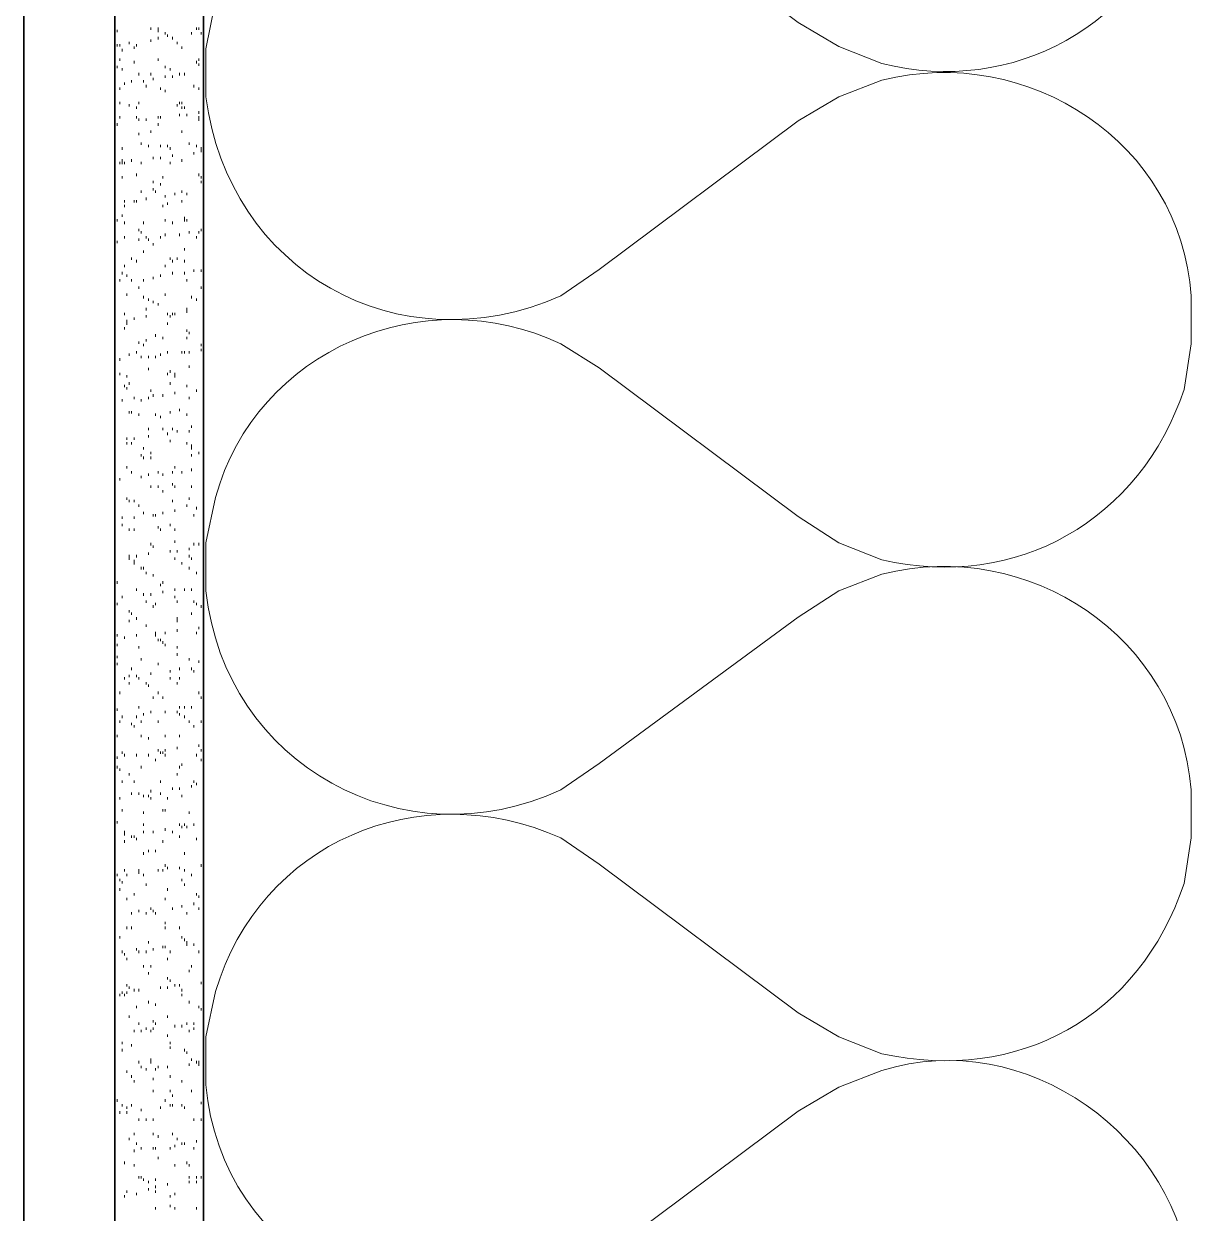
# Model space of a CAD drawing. Header units: inches. Extents: x 5 to 516, y -193 to 129.
# Drawn here: x 49.004 to 49.545, y -188.882 to -188.331 of the extents above; entities that cross this region are included whole.
import ezdxf

# ---------------------------------------------------------------- set-up
doc = ezdxf.new("R2010")
doc.units = ezdxf.units.IN
doc.header["$MEASUREMENT"] = 0
doc.layers.add('PDF7_Geometry', color=7, linetype='Continuous')

msp = doc.modelspace()

# ---------------------------------------------------------------- linework, layer by layer
at = {"layer": 'PDF7_Geometry', "lineweight": 35}
for points in [[(49.0035534, -182.0613395), (49.0035534, -190.3857844), (49.0457756, -190.3857844), (49.0457756, -182.0613395)], [(49.045775, -182.0613392), (49.045775, -190.8535621), (49.0868861, -190.8535621), (49.0868861, -182.0613392)]]:
    msp.add_lwpolyline(points, close=True, dxfattribs=at)
at = {"layer": 'PDF7_Geometry', "lineweight": 15}
for points in [[(49.2524424, -188.2502284), (49.2702201, -188.2613395), (49.3624424, -188.3302284), (49.3813313, -188.3413395), (49.4013313, -188.3491173)], [(49.0924423, -188.3202284), (49.0879979, -188.3424507), (49.0879979, -188.3646729)], [(49.0468861, -188.3346733), (49.0468861, -188.3335622)], [(49.0624417, -188.3335622), (49.0624417, -188.3324511)], [(49.065775, -188.3346733), (49.065775, -188.3335622), (49.065775, -188.3324511)], [(49.0691083, -188.3357843), (49.0691083, -188.3346733)], [(49.0702194, -188.3368954), (49.0702194, -188.3357843)], [(49.0813306, -188.3357843), (49.0813306, -188.3346733)], [(49.0835528, -188.3335622), (49.0835528, -188.3324511)], [(49.0846639, -188.3335622), (49.0846639, -188.3324511)], [(49.085775, -188.3357843), (49.085775, -188.3346733)], [(49.0468861, -188.3413402), (49.0468861, -188.3402292)], [(49.0479972, -188.3413402), (49.0479972, -188.3402292)], [(49.0524417, -188.3402292), (49.0524417, -188.3391181)], [(49.0546639, -188.3424513), (49.0546639, -188.3413402)], [(49.055775, -188.3413402), (49.055775, -188.3402292)], [(49.0624417, -188.3391181), (49.0624417, -188.338007)], [(49.065775, -188.338007), (49.065775, -188.3368954)], [(49.0724417, -188.338007), (49.0724417, -188.3368954)], [(49.0746639, -188.3402292), (49.0746639, -188.3391181)], [(49.0479972, -188.3480066), (49.0479972, -188.3468956)], [(49.0491083, -188.3435623), (49.0491083, -188.3424513)], [(49.065775, -188.3480066), (49.065775, -188.3468956)], [(49.0846639, -188.3480066), (49.0846639, -188.3468956)], [(49.0468861, -188.3513398), (49.0468861, -188.3502288)], [(49.0491083, -188.3524514), (49.0491083, -188.3513398)], [(49.0546639, -188.3491177), (49.0546639, -188.3480066)], [(49.0691083, -188.3513398), (49.0691083, -188.3502288)], [(49.0713306, -188.3524514), (49.0713306, -188.3513398)], [(49.0835528, -188.3491177), (49.0835528, -188.3480066)], [(49.0846639, -188.3502288), (49.0846639, -188.3491177)], [(49.0502194, -188.3591178), (49.0502194, -188.3580068)], [(49.0535528, -188.3580068), (49.0535528, -188.3568957)], [(49.0568861, -188.3546736), (49.0568861, -188.3535625)], [(49.0591083, -188.3580068), (49.0591083, -188.3568957)], [(49.0624417, -188.3546736), (49.0624417, -188.3535625)], [(49.0635528, -188.3568957), (49.0635528, -188.3557846)], [(49.0691083, -188.3557846), (49.0691083, -188.3546736)], [(49.0724417, -188.3557846), (49.0724417, -188.3546736)], [(49.075775, -188.3546736), (49.075775, -188.3535625)], [(49.0779972, -188.3546736), (49.0779972, -188.3535625)], [(49.4013313, -188.3568954), (49.3813313, -188.3646732), (49.3624424, -188.3757843)], [(49.0479972, -188.36134), (49.0479972, -188.3602289)], [(49.0602194, -188.3602289), (49.0602194, -188.3591178)], [(49.0668861, -188.36134), (49.0668861, -188.3602289)], [(49.0691083, -188.362451), (49.0691083, -188.36134)], [(49.0824417, -188.3602289), (49.0824417, -188.3591178)], [(49.0846639, -188.36134), (49.0846639, -188.3602289)], [(49.0479972, -188.3680069), (49.0479972, -188.3668959)], [(49.0524417, -188.369118), (49.0524417, -188.3680069)], [(49.055775, -188.3702291), (49.055775, -188.369118)], [(49.0568861, -188.3680069), (49.0568861, -188.3668959)], [(49.0746639, -188.369118), (49.0746639, -188.3680069)], [(49.075775, -188.3680069), (49.075775, -188.3668959)], [(49.0768861, -188.3680069), (49.0768861, -188.3668959)], [(49.0768861, -188.3702291), (49.0768861, -188.369118)], [(49.0779972, -188.3702291), (49.0779972, -188.369118)], [(49.0479972, -188.3746733), (49.0479972, -188.3735623)], [(49.055775, -188.3746733), (49.055775, -188.3735623)], [(49.0602194, -188.3757844), (49.0602194, -188.3746733)], [(49.065775, -188.3746733), (49.065775, -188.3735623)], [(49.0668861, -188.3746733), (49.0668861, -188.3735623)], [(49.075775, -188.3735623), (49.075775, -188.3724512)], [(49.0791083, -188.3735623), (49.0791083, -188.3724512)], [(49.0846639, -188.3724512), (49.0846639, -188.3713401)], [(49.0846639, -188.3757844), (49.0846639, -188.3746733), (49.0846639, -188.3735623)], [(49.0468861, -188.3780065), (49.0468861, -188.3768955)], [(49.0624417, -188.3813403), (49.0624417, -188.3802292)], [(49.065775, -188.3780065), (49.065775, -188.3768955)], [(49.0768861, -188.3813403), (49.0768861, -188.3802292)], [(49.2524424, -188.4568951), (49.2702201, -188.4446729), (49.3624424, -188.375784)], [(49.0568861, -188.3824514), (49.0568861, -188.3813403)], [(49.0579972, -188.3868956), (49.0579972, -188.3857846)], [(49.0802194, -188.3868956), (49.0802194, -188.3857846)], [(49.0491083, -188.3891178), (49.0491083, -188.3880067)], [(49.0613306, -188.3880067), (49.0613306, -188.3868956)], [(49.0668861, -188.3880067), (49.0668861, -188.3868956)], [(49.0702194, -188.3880067), (49.0702194, -188.3868956)], [(49.0713306, -188.3891178), (49.0713306, -188.3880067)], [(49.0724417, -188.392451), (49.0724417, -188.3913399)], [(49.0824417, -188.3913399), (49.0824417, -188.3902288)], [(49.0835528, -188.3880067), (49.0835528, -188.3868956)], [(49.085775, -188.3902288), (49.085775, -188.3891178), (49.085775, -188.3880067)], [(49.0479972, -188.3957847), (49.0479972, -188.3946736)], [(49.0491083, -188.3957847), (49.0491083, -188.3946736), (49.0491083, -188.3935626)], [(49.0502194, -188.3957847), (49.0502194, -188.3946736)], [(49.0535528, -188.3946736), (49.0535528, -188.3935626)], [(49.0579972, -188.3957847), (49.0579972, -188.3946736)], [(49.0635528, -188.3935626), (49.0635528, -188.392451)], [(49.0668861, -188.3935626), (49.0668861, -188.392451)], [(49.0713306, -188.3957847), (49.0713306, -188.3946736)], [(49.0491083, -188.4024511), (49.0491083, -188.4013401)], [(49.055775, -188.4013401), (49.055775, -188.400229)], [(49.0679972, -188.4024511), (49.0679972, -188.4013401)], [(49.0846639, -188.4013401), (49.0846639, -188.400229)], [(49.0579972, -188.4091181), (49.0579972, -188.408007)], [(49.0635528, -188.4046732), (49.0635528, -188.4035622)], [(49.0635528, -188.408007), (49.0635528, -188.4068954)], [(49.0646639, -188.4091181), (49.0646639, -188.408007)], [(49.0668861, -188.4057843), (49.0668861, -188.4046732)], [(49.0768861, -188.4091181), (49.0768861, -188.408007)], [(49.085775, -188.4046732), (49.085775, -188.4035622)], [(49.0502194, -188.4135623), (49.0502194, -188.4124513)], [(49.0546639, -188.4135623), (49.0546639, -188.4124513)], [(49.055775, -188.4135623), (49.055775, -188.4124513)], [(49.0602194, -188.4124513), (49.0602194, -188.4113402)], [(49.0691083, -188.4113402), (49.0691083, -188.4102291)], [(49.0702194, -188.4146734), (49.0702194, -188.4135623)], [(49.0735528, -188.4102291), (49.0735528, -188.4091181)], [(49.0768861, -188.4135623), (49.0768861, -188.4124513)], [(49.0791083, -188.4102291), (49.0791083, -188.4091181)], [(49.0491083, -188.4202287), (49.0491083, -188.4191177)], [(49.0502194, -188.4157845), (49.0502194, -188.4146734)], [(49.0679972, -188.4157845), (49.0679972, -188.4146734)], [(49.0868861, -188.4157845), (49.0868861, -188.4146734)], [(49.0468861, -188.4224514), (49.0468861, -188.4213404)], [(49.0502194, -188.4235625), (49.0502194, -188.4224514)], [(49.0591083, -188.4235625), (49.0591083, -188.4224514)], [(49.0691083, -188.4224514), (49.0691083, -188.4213404)], [(49.0724417, -188.4235625), (49.0724417, -188.4224514)], [(49.0779972, -188.4224514), (49.0779972, -188.4213404), (49.0779972, -188.4202287)], [(49.0791083, -188.4224514), (49.0791083, -188.4213404)], [(49.0502194, -188.4302289), (49.0502194, -188.4291178)], [(49.0568861, -188.4268957), (49.0568861, -188.4257846)], [(49.0568861, -188.43134), (49.0568861, -188.4302289)], [(49.0579972, -188.4280068), (49.0579972, -188.4268957)], [(49.0602194, -188.4302289), (49.0602194, -188.4291178)], [(49.0613306, -188.43134), (49.0613306, -188.4302289)], [(49.0668861, -188.4302289), (49.0668861, -188.4291178)], [(49.0691083, -188.4291178), (49.0691083, -188.4280068)], [(49.075775, -188.4291178), (49.075775, -188.4280068)], [(49.0802194, -188.4280068), (49.0802194, -188.4268957)], [(49.0835528, -188.4302289), (49.0835528, -188.4291178)], [(49.0846639, -188.4280068), (49.0846639, -188.4268957)], [(49.085775, -188.4268957), (49.085775, -188.4257846)], [(49.0868861, -188.4291178), (49.0868861, -188.4280068)], [(49.0468861, -188.432451), (49.0468861, -188.43134)], [(49.0591083, -188.4368959), (49.0591083, -188.4357848)], [(49.0635528, -188.4335621), (49.0635528, -188.432451)], [(49.0779972, -188.4357848), (49.0779972, -188.4346732)], [(49.0535528, -188.4402291), (49.0535528, -188.439118)], [(49.055775, -188.4413401), (49.055775, -188.4402291)], [(49.0713306, -188.4402291), (49.0713306, -188.439118)], [(49.0724417, -188.4413401), (49.0724417, -188.4402291)], [(49.0746639, -188.4402291), (49.0746639, -188.439118)], [(49.0779972, -188.4413401), (49.0779972, -188.4402291)], [(49.0491083, -188.4468954), (49.0491083, -188.4457844)], [(49.0502194, -188.4435622), (49.0502194, -188.4424512)], [(49.0513306, -188.4480065), (49.0513306, -188.4468954)], [(49.0691083, -188.4435622), (49.0691083, -188.4424512)], [(49.0724417, -188.4468954), (49.0724417, -188.4457844)], [(49.0779972, -188.4468954), (49.0779972, -188.4457844)], [(49.0824417, -188.4457844), (49.0824417, -188.4446733)], [(49.085775, -188.4457844), (49.085775, -188.4446733)], [(49.0868861, -188.4435622), (49.0868861, -188.4424512)], [(49.0479972, -188.4502292), (49.0479972, -188.4491182)], [(49.0535528, -188.4502292), (49.0535528, -188.4491182)], [(49.0568861, -188.4535624), (49.0568861, -188.4524513)], [(49.0591083, -188.4502292), (49.0591083, -188.4491182)], [(49.0635528, -188.4491182), (49.0635528, -188.4480065)], [(49.0791083, -188.4502292), (49.0791083, -188.4491182)], [(49.085775, -188.4535624), (49.085775, -188.4524513)], [(49.0513306, -188.4568956), (49.0513306, -188.4557845)], [(49.0591083, -188.4580067), (49.0591083, -188.4568956)], [(49.0613306, -188.4591177), (49.0613306, -188.4580067)], [(49.0691083, -188.4568956), (49.0691083, -188.4557845)], [(49.0813306, -188.4580067), (49.0813306, -188.4568956)], [(49.0835528, -188.4591177), (49.0835528, -188.4580067)], [(49.0868861, -188.4546735), (49.0868861, -188.4535624)], [(49.5413313, -188.5002287), (49.5446646, -188.4791176), (49.5446646, -188.4568954)], [(49.0602194, -188.4635626), (49.0602194, -188.4624509)], [(49.0635528, -188.4602288), (49.0635528, -188.4591177)], [(49.065775, -188.4613399), (49.065775, -188.4602288)], [(49.0791083, -188.4646736), (49.0791083, -188.4635626), (49.0791083, -188.4624509)], [(49.0502194, -188.4657847), (49.0502194, -188.4646736)], [(49.0513306, -188.470229), (49.0513306, -188.4691179), (49.0513306, -188.4680068)], [(49.0546639, -188.4680068), (49.0546639, -188.4668958)], [(49.0602194, -188.4668958), (49.0602194, -188.4657847)], [(49.0702194, -188.4657847), (49.0702194, -188.4646736)], [(49.0713306, -188.4668958), (49.0713306, -188.4657847)], [(49.0724417, -188.4657847), (49.0724417, -188.4646736)], [(49.0735528, -188.4657847), (49.0735528, -188.4646736)], [(49.0502194, -188.4724511), (49.0502194, -188.47134)], [(49.0702194, -188.470229), (49.0702194, -188.4691179)], [(49.0791083, -188.4735622), (49.0791083, -188.4724511)], [(49.0802194, -188.4746732), (49.0802194, -188.4735622)], [(49.0568861, -188.4791181), (49.0568861, -188.478007)], [(49.0591083, -188.4802291), (49.0591083, -188.4791181)], [(49.0602194, -188.478007), (49.0602194, -188.4768959)], [(49.0646639, -188.4757843), (49.0646639, -188.4746732)], [(49.0679972, -188.4768959), (49.0679972, -188.4757843)], [(49.0791083, -188.4768959), (49.0791083, -188.4757843)], [(49.085775, -188.4802291), (49.085775, -188.4791181)], [(49.0868861, -188.4757843), (49.0868861, -188.4746732)], [(49.2524424, -188.4791176), (49.2702201, -188.4902287), (49.3624424, -188.5591176), (49.3813313, -188.5713399), (49.4013313, -188.5791176)], [(49.0524417, -188.4846734), (49.0524417, -188.4835623)], [(49.055775, -188.4835623), (49.055775, -188.4824512)], [(49.0579972, -188.4857845), (49.0579972, -188.4846734)], [(49.0613306, -188.4857845), (49.0613306, -188.4846734)], [(49.0646639, -188.4857845), (49.0646639, -188.4846734)], [(49.0668861, -188.4846734), (49.0668861, -188.4835623)], [(49.0702194, -188.4835623), (49.0702194, -188.4824512)], [(49.0768861, -188.4835623), (49.0768861, -188.4824512)], [(49.0779972, -188.4835623), (49.0779972, -188.4824512)], [(49.0802194, -188.4835623), (49.0802194, -188.4824512)], [(49.085775, -188.4824512), (49.085775, -188.4813402)], [(49.0479972, -188.4868955), (49.0479972, -188.4857845)], [(49.0613306, -188.4913403), (49.0613306, -188.4902287)], [(49.0802194, -188.4902287), (49.0802194, -188.4891177)], [(49.0479972, -188.4935625), (49.0479972, -188.4924514)], [(49.0513306, -188.4946735), (49.0513306, -188.4935625)], [(49.0702194, -188.4935625), (49.0702194, -188.4924514)], [(49.0713306, -188.4924514), (49.0713306, -188.4913403)], [(49.0735528, -188.4946735), (49.0735528, -188.4935625), (49.0735528, -188.4924514)], [(49.0502194, -188.4991178), (49.0502194, -188.4980067)], [(49.0513306, -188.5002289), (49.0513306, -188.4991178)], [(49.0524417, -188.4980067), (49.0524417, -188.4968957)], [(49.0624417, -188.5013399), (49.0624417, -188.5002289)], [(49.0713306, -188.4980067), (49.0713306, -188.4968957)], [(49.0735528, -188.502451), (49.0735528, -188.5013399)], [(49.0791083, -188.4991178), (49.0791083, -188.4980067)], [(49.0868861, -188.5002289), (49.0868861, -188.4991178)], [(49.0491083, -188.5057848), (49.0491083, -188.5046737)], [(49.0546639, -188.5046737), (49.0546639, -188.5035621)], [(49.0579972, -188.5057848), (49.0579972, -188.5046737)], [(49.0613306, -188.5046737), (49.0613306, -188.5035621)], [(49.0635528, -188.5035621), (49.0635528, -188.502451)], [(49.0679972, -188.5035621), (49.0679972, -188.502451)], [(49.0802194, -188.5046737), (49.0802194, -188.5035621)], [(49.0868861, -188.5057848), (49.0868861, -188.5046737)], [(49.0524417, -188.5113401), (49.0524417, -188.510229)], [(49.0535528, -188.5113401), (49.0535528, -188.510229)], [(49.0568861, -188.5124512), (49.0568861, -188.5113401)], [(49.0646639, -188.5124512), (49.0646639, -188.5113401)], [(49.0668861, -188.5135622), (49.0668861, -188.5124512)], [(49.0713306, -188.5113401), (49.0713306, -188.510229)], [(49.075775, -188.510229), (49.075775, -188.509118)], [(49.0791083, -188.5124512), (49.0791083, -188.5113401)], [(49.0613306, -188.5191181), (49.0613306, -188.5180065)], [(49.0679972, -188.5191181), (49.0679972, -188.5180065)], [(49.0724417, -188.5191181), (49.0724417, -188.5180065)], [(49.0813306, -188.5180065), (49.0813306, -188.5168954)], [(49.0513306, -188.5235624), (49.0513306, -188.5224513)], [(49.0546639, -188.5235624), (49.0546639, -188.5224513)], [(49.0613306, -188.5224513), (49.0613306, -188.5213403)], [(49.0702194, -188.5213403), (49.0702194, -188.5202292)], [(49.0713306, -188.5246735), (49.0713306, -188.5235624)], [(49.0746639, -188.5202292), (49.0746639, -188.5191181)], [(49.0802194, -188.5202292), (49.0802194, -188.5191181)], [(49.0513306, -188.5257845), (49.0513306, -188.5246735)], [(49.0535528, -188.5257845), (49.0535528, -188.5246735)], [(49.0591083, -188.5280067), (49.0591083, -188.5268956)], [(49.0624417, -188.5302288), (49.0624417, -188.5291177)], [(49.0791083, -188.5257845), (49.0791083, -188.5246735)], [(49.0813306, -188.5280067), (49.0813306, -188.5268956), (49.0813306, -188.5257845)], [(49.0846639, -188.5302288), (49.0846639, -188.5291177)], [(49.0579972, -188.5313399), (49.0579972, -188.5302288)], [(49.0591083, -188.5324515), (49.0591083, -188.5313399)], [(49.0624417, -188.5324515), (49.0624417, -188.5313399)], [(49.0813306, -188.5313399), (49.0813306, -188.5302288)], [(49.0868861, -188.5324515), (49.0868861, -188.5313399)], [(49.0513306, -188.5368958), (49.0513306, -188.5357847)], [(49.0535528, -188.5391179), (49.0535528, -188.5380068)], [(49.0579972, -188.54134), (49.0579972, -188.540229)], [(49.0613306, -188.540229), (49.0613306, -188.5391179)], [(49.065775, -188.5391179), (49.065775, -188.5380068)], [(49.0679972, -188.540229), (49.0679972, -188.5391179)], [(49.0724417, -188.5391179), (49.0724417, -188.5380068)], [(49.0735528, -188.5368958), (49.0735528, -188.5357847)], [(49.0768861, -188.5391179), (49.0768861, -188.5380068)], [(49.0813306, -188.5380068), (49.0813306, -188.5368958)], [(49.0868861, -188.5368958), (49.0868861, -188.5357847)], [(49.0479972, -188.5424511), (49.0479972, -188.54134)], [(49.0624417, -188.5457843), (49.0624417, -188.5446732)], [(49.065775, -188.5457843), (49.065775, -188.5446732)], [(49.0724417, -188.5446732), (49.0724417, -188.5435621)], [(49.0735528, -188.5457843), (49.0735528, -188.5446732)], [(49.0813306, -188.5457843), (49.0813306, -188.5446732)], [(49.045775, -188.548007), (49.045775, -188.5468959)], [(49.0513306, -188.5513402), (49.0513306, -188.5502291)], [(49.0524417, -188.5524512), (49.0524417, -188.5513402)], [(49.0546639, -188.5524512), (49.0546639, -188.5513402)], [(49.0679972, -188.548007), (49.0679972, -188.5468959)], [(49.0724417, -188.5524512), (49.0724417, -188.5513402)], [(49.0802194, -188.5513402), (49.0802194, -188.5502291)], [(49.0924423, -188.5502287), (49.0879979, -188.5713399), (49.0879979, -188.5935621)], [(49.0568861, -188.5546734), (49.0568861, -188.5535623)], [(49.0591083, -188.5580066), (49.0591083, -188.5568955)], [(49.0679972, -188.5580066), (49.0679972, -188.5568955)], [(49.0735528, -188.5568955), (49.0735528, -188.5557844)], [(49.0791083, -188.5546734), (49.0791083, -188.5535623)], [(49.0835528, -188.5557844), (49.0835528, -188.5546734)], [(49.0868861, -188.5557844), (49.0868861, -188.5546734)], [(49.0868861, -188.5580066), (49.0868861, -188.5568955)], [(49.0491083, -188.5602293), (49.0491083, -188.5591176)], [(49.0491083, -188.5635625), (49.0491083, -188.5624514)], [(49.0546639, -188.5602293), (49.0546639, -188.5591176)], [(49.0635528, -188.5591176), (49.0635528, -188.5580066)], [(49.0646639, -188.5591176), (49.0646639, -188.5580066)], [(49.0713306, -188.5635625), (49.0713306, -188.5624514)], [(49.0824417, -188.5591176), (49.0824417, -188.5580066)], [(49.0524417, -188.5657846), (49.0524417, -188.5646735)], [(49.0546639, -188.5657846), (49.0546639, -188.5646735)], [(49.065775, -188.5646735), (49.065775, -188.5635625)], [(49.0668861, -188.5657846), (49.0668861, -188.5646735)], [(49.045775, -188.572451), (49.045775, -188.5713399)], [(49.0624417, -188.572451), (49.0624417, -188.5713399)], [(49.0635528, -188.5735621), (49.0635528, -188.572451)], [(49.0735528, -188.5713399), (49.0735528, -188.5702289)], [(49.0802194, -188.5746737), (49.0802194, -188.5735621)], [(49.0824417, -188.572451), (49.0824417, -188.5713399)], [(49.0846639, -188.572451), (49.0846639, -188.5713399)], [(49.0524417, -188.579118), (49.0524417, -188.5780069), (49.0524417, -188.5768958)], [(49.0546639, -188.5813401), (49.0546639, -188.580229), (49.0546639, -188.579118)], [(49.055775, -188.5780069), (49.055775, -188.5768958)], [(49.0613306, -188.5768958), (49.0613306, -188.5757848)], [(49.0713306, -188.5757848), (49.0713306, -188.5746737)], [(49.0735528, -188.579118), (49.0735528, -188.5780069)], [(49.0746639, -188.5757848), (49.0746639, -188.5746737)], [(49.0802194, -188.5780069), (49.0802194, -188.5768958)], [(49.0813306, -188.579118), (49.0813306, -188.5780069)], [(49.0579972, -188.5835622), (49.0579972, -188.5824511)], [(49.0591083, -188.5835622), (49.0591083, -188.5824511)], [(49.0602194, -188.5857843), (49.0602194, -188.5846733)], [(49.0768861, -188.5813401), (49.0768861, -188.580229)], [(49.0802194, -188.5835622), (49.0802194, -188.5824511)], [(49.0835528, -188.5857843), (49.0835528, -188.5846733)], [(49.045775, -188.5868954), (49.045775, -188.5857843)], [(49.0468861, -188.5902292), (49.0468861, -188.5891181)], [(49.0635528, -188.5868954), (49.0635528, -188.5857843)], [(49.0668861, -188.5913402), (49.0668861, -188.5902292)], [(49.0679972, -188.5902292), (49.0679972, -188.5891181)], [(49.4013313, -188.5857846), (49.3813313, -188.5935623), (49.3624424, -188.6057846)], [(49.0491083, -188.5968956), (49.0491083, -188.5957845)], [(49.055775, -188.5935624), (49.055775, -188.5924513)], [(49.0591083, -188.5957845), (49.0591083, -188.5946734)], [(49.0624417, -188.5957845), (49.0624417, -188.5946734)], [(49.0679972, -188.5946734), (49.0679972, -188.5935624)], [(49.0735528, -188.5935624), (49.0735528, -188.5924513)], [(49.0735528, -188.5968956), (49.0735528, -188.5957845)], [(49.0779972, -188.5935624), (49.0779972, -188.5924513)], [(49.0813306, -188.5935624), (49.0813306, -188.5924513)], [(49.0868861, -188.5924513), (49.0868861, -188.5913402)], [(49.0468861, -188.6002288), (49.0468861, -188.5991177)], [(49.0602194, -188.5991177), (49.0602194, -188.5980066)], [(49.0635528, -188.6013398), (49.0635528, -188.6002288)], [(49.0646639, -188.6002288), (49.0646639, -188.5991177)], [(49.0746639, -188.5991177), (49.0746639, -188.5980066)], [(49.0824417, -188.5991177), (49.0824417, -188.5980066)], [(49.0835528, -188.6002288), (49.0835528, -188.5991177)], [(49.085775, -188.6013398), (49.085775, -188.6002288)], [(49.0524417, -188.6035625), (49.0524417, -188.6024515)], [(49.0535528, -188.6046736), (49.0535528, -188.6035625)], [(49.055775, -188.6068957), (49.055775, -188.6057847)], [(49.0746639, -188.6080068), (49.0746639, -188.6068957), (49.0746639, -188.6057847)], [(49.0813306, -188.6046736), (49.0813306, -188.6035625)], [(49.2524424, -188.6857843), (49.2702201, -188.6735621), (49.3624424, -188.6057843)], [(49.0524417, -188.6080068), (49.0524417, -188.6068957)], [(49.0602194, -188.6102289), (49.0602194, -188.6091179)], [(49.0746639, -188.6124511), (49.0746639, -188.61134)], [(49.0846639, -188.61134), (49.0846639, -188.6102289)], [(49.045775, -188.6157848), (49.045775, -188.6146732)], [(49.0468861, -188.6146732), (49.0468861, -188.6135621)], [(49.0502194, -188.6157848), (49.0502194, -188.6146732)], [(49.055775, -188.6146732), (49.055775, -188.6135621)], [(49.0646639, -188.6146732), (49.0646639, -188.6135621), (49.0646639, -188.6124511)], [(49.065775, -188.6168959), (49.065775, -188.6157848)], [(49.0668861, -188.6168959), (49.0668861, -188.6157848)], [(49.0679972, -188.618007), (49.0679972, -188.6168959)], [(49.0691083, -188.6135621), (49.0691083, -188.6124511)], [(49.0835528, -188.6135621), (49.0835528, -188.6124511)], [(49.0468861, -188.619118), (49.0468861, -188.618007)], [(49.0568861, -188.6202291), (49.0568861, -188.619118)], [(49.0691083, -188.619118), (49.0691083, -188.618007)], [(49.0746639, -188.6202291), (49.0746639, -188.619118)], [(49.0746639, -188.6235623), (49.0746639, -188.6224512)], [(49.0468861, -188.6246734), (49.0468861, -188.6235623)], [(49.0468861, -188.6280066), (49.0468861, -188.6268955)], [(49.0579972, -188.6257844), (49.0579972, -188.6246734)], [(49.065775, -188.6280066), (49.065775, -188.6268955)], [(49.0802194, -188.6257844), (49.0802194, -188.6246734)], [(49.0846639, -188.6268955), (49.0846639, -188.6257844)], [(49.0502194, -188.6346735), (49.0502194, -188.6335624)], [(49.0524417, -188.6335624), (49.0524417, -188.6324514)], [(49.0535528, -188.6302292), (49.0535528, -188.6291176)], [(49.055775, -188.6335624), (49.055775, -188.6324514)], [(49.0568861, -188.6346735), (49.0568861, -188.6335624)], [(49.0624417, -188.6324514), (49.0624417, -188.6313403)], [(49.0713306, -188.6313403), (49.0713306, -188.6302292)], [(49.0713306, -188.6346735), (49.0713306, -188.6335624)], [(49.075775, -188.6302292), (49.075775, -188.6291176)], [(49.075775, -188.6346735), (49.075775, -188.6335624)], [(49.0824417, -188.6313403), (49.0824417, -188.6302292)], [(49.0524417, -188.6368956), (49.0524417, -188.6357846)], [(49.0602194, -188.6368956), (49.0602194, -188.6357846)], [(49.0613306, -188.6380067), (49.0613306, -188.6368956)], [(49.0746639, -188.6368956), (49.0746639, -188.6357846)], [(49.0479972, -188.6413399), (49.0479972, -188.6402288)], [(49.0635528, -188.6435626), (49.0635528, -188.642451)], [(49.065775, -188.6413399), (49.065775, -188.6402288)], [(49.0679972, -188.6435626), (49.0679972, -188.642451)], [(49.0846639, -188.6413399), (49.0846639, -188.6402288)], [(49.085775, -188.6435626), (49.085775, -188.642451)], [(49.0468861, -188.6491179), (49.0468861, -188.6480069)], [(49.0568861, -188.6480069), (49.0568861, -188.6468958)], [(49.0591083, -188.6513401), (49.0591083, -188.650229)], [(49.0624417, -188.650229), (49.0624417, -188.6491179)], [(49.0691083, -188.650229), (49.0691083, -188.6491179)], [(49.0746639, -188.650229), (49.0746639, -188.6491179)], [(49.075775, -188.6480069), (49.075775, -188.6468958)], [(49.075775, -188.6513401), (49.075775, -188.650229)], [(49.0779972, -188.6480069), (49.0779972, -188.6468958)], [(49.0813306, -188.6480069), (49.0813306, -188.6468958)], [(49.0479972, -188.6546733), (49.0479972, -188.6535622)], [(49.0491083, -188.6524511), (49.0491083, -188.6513401)], [(49.0535528, -188.6557843), (49.0535528, -188.6546733)], [(49.0546639, -188.6568954), (49.0546639, -188.6557843)], [(49.055775, -188.6524511), (49.055775, -188.6513401)], [(49.0579972, -188.6546733), (49.0579972, -188.6535622)], [(49.065775, -188.6546733), (49.065775, -188.6535622)], [(49.0779972, -188.6524511), (49.0779972, -188.6513401)], [(49.0802194, -188.6546733), (49.0802194, -188.6535622)], [(49.0824417, -188.6568954), (49.0824417, -188.6557843)], [(49.085775, -188.6546733), (49.085775, -188.6535622)], [(49.0468861, -188.6613402), (49.0468861, -188.6602292)], [(49.0579972, -188.6613402), (49.0579972, -188.6602292)], [(49.0613306, -188.6624513), (49.0613306, -188.6613402)], [(49.0691083, -188.6613402), (49.0691083, -188.6602292)], [(49.075775, -188.6613402), (49.075775, -188.6602292)], [(49.065775, -188.6680066), (49.065775, -188.6668956)], [(49.0691083, -188.6680066), (49.0691083, -188.6668956)], [(49.0746639, -188.6668956), (49.0746639, -188.6657845)], [(49.0846639, -188.6657845), (49.0846639, -188.6646734)], [(49.085775, -188.6680066), (49.085775, -188.6668956)], [(49.0468861, -188.6713404), (49.0468861, -188.6702288)], [(49.0491083, -188.6691177), (49.0491083, -188.6680066)], [(49.0502194, -188.6702288), (49.0502194, -188.6691177)], [(49.055775, -188.6702288), (49.055775, -188.6691177)], [(49.0613306, -188.6702288), (49.0613306, -188.6691177)], [(49.0646639, -188.6724514), (49.0646639, -188.6713404)], [(49.0668861, -188.6691177), (49.0668861, -188.6680066)], [(49.0679972, -188.6691177), (49.0679972, -188.6680066)], [(49.0691083, -188.6702288), (49.0691083, -188.6691177)], [(49.0835528, -188.6702288), (49.0835528, -188.6691177)], [(49.085775, -188.6724514), (49.085775, -188.6713404)], [(49.0468861, -188.6757847), (49.0468861, -188.6746736)], [(49.0479972, -188.6768957), (49.0479972, -188.6757847)], [(49.0524417, -188.6791179), (49.0524417, -188.6780068)], [(49.0579972, -188.6757847), (49.0579972, -188.6746736)], [(49.0746639, -188.6791179), (49.0746639, -188.6780068)], [(49.075775, -188.6757847), (49.075775, -188.6746736)], [(49.0768861, -188.6746736), (49.0768861, -188.6735625)], [(49.0491083, -188.682451), (49.0491083, -188.68134)], [(49.0546639, -188.682451), (49.0546639, -188.68134)], [(49.0668861, -188.682451), (49.0668861, -188.68134)], [(49.0813306, -188.6846732), (49.0813306, -188.6835621)], [(49.0824417, -188.682451), (49.0824417, -188.68134)], [(49.0835528, -188.6835621), (49.0835528, -188.682451)], [(49.0868861, -188.68134), (49.0868861, -188.6802289)], [(49.0479972, -188.6902291), (49.0479972, -188.689118)], [(49.0535528, -188.6880069), (49.0535528, -188.6868959)], [(49.0568861, -188.6880069), (49.0568861, -188.6868959)], [(49.0591083, -188.689118), (49.0591083, -188.6880069)], [(49.0613306, -188.689118), (49.0613306, -188.6880069)], [(49.0624417, -188.6868959), (49.0624417, -188.6857848)], [(49.0624417, -188.6902291), (49.0624417, -188.689118)], [(49.0668861, -188.6880069), (49.0668861, -188.6868959)], [(49.0702194, -188.6902291), (49.0702194, -188.689118)], [(49.0724417, -188.6857848), (49.0724417, -188.6846732)], [(49.075775, -188.6857848), (49.075775, -188.6846732)], [(49.0768861, -188.689118), (49.0768861, -188.6880069)], [(49.5413313, -188.7291179), (49.5446646, -188.7080068), (49.5446646, -188.6857846)], [(49.0491083, -188.6957844), (49.0491083, -188.6946733)], [(49.0679972, -188.6957844), (49.0679972, -188.6946733)], [(49.0691083, -188.6957844), (49.0691083, -188.6946733)], [(49.0868861, -188.6957844), (49.0868861, -188.6946733)], [(49.0468861, -188.7013403), (49.0468861, -188.7002292)], [(49.0591083, -188.6968955), (49.0591083, -188.6957844)], [(49.0802194, -188.6968955), (49.0802194, -188.6957844)], [(49.0502194, -188.7068956), (49.0502194, -188.7057846), (49.0502194, -188.7046735)], [(49.0591083, -188.7024514), (49.0591083, -188.7013403)], [(49.0591083, -188.7057846), (49.0591083, -188.7046735)], [(49.0635528, -188.7057846), (49.0635528, -188.7046735)], [(49.0691083, -188.7046735), (49.0691083, -188.7035624)], [(49.0724417, -188.7057846), (49.0724417, -188.7046735)], [(49.075775, -188.7024514), (49.075775, -188.7013403)], [(49.0768861, -188.7035624), (49.0768861, -188.7024514)], [(49.0779972, -188.7024514), (49.0779972, -188.7013403)], [(49.0791083, -188.7035624), (49.0791083, -188.7024514)], [(49.0824417, -188.7024514), (49.0824417, -188.7013403)], [(49.0502194, -188.7102288), (49.0502194, -188.7091178)], [(49.0535528, -188.7080067), (49.0535528, -188.7068956)], [(49.0546639, -188.7080067), (49.0546639, -188.7068956)], [(49.055775, -188.7091178), (49.055775, -188.7080067)], [(49.0679972, -188.7102288), (49.0679972, -188.7091178)], [(49.075775, -188.7080067), (49.075775, -188.7068956)], [(49.0835528, -188.7091178), (49.0835528, -188.7080067)], [(49.0868861, -188.7091178), (49.0868861, -188.7080067)], [(49.2524424, -188.7080068), (49.2702201, -188.720229), (49.3624424, -188.7891179), (49.3813313, -188.800229), (49.4013313, -188.8080068)], [(49.0591083, -188.7157847), (49.0591083, -188.7146737)], [(49.0613306, -188.7146737), (49.0613306, -188.7135626)], [(49.0646639, -188.7146737), (49.0646639, -188.7135626)], [(49.0779972, -188.7157847), (49.0779972, -188.7146737)], [(49.0868861, -188.7146737), (49.0868861, -188.7135626)], [(49.0502194, -188.7235622), (49.0502194, -188.7224511)], [(49.0568861, -188.7246732), (49.0568861, -188.7235622), (49.0568861, -188.7224511)], [(49.065775, -188.7235622), (49.065775, -188.7224511)], [(49.0679972, -188.7235622), (49.0679972, -188.7224511)], [(49.0691083, -188.72134), (49.0691083, -188.720229)], [(49.075775, -188.7224511), (49.075775, -188.72134)], [(49.0779972, -188.7235622), (49.0779972, -188.7224511)], [(49.085775, -188.72134), (49.085775, -188.720229)], [(49.0468861, -188.7257843), (49.0468861, -188.7246732)], [(49.0479972, -188.728007), (49.0479972, -188.726896)], [(49.0491083, -188.7291181), (49.0491083, -188.728007)], [(49.0513306, -188.7257843), (49.0513306, -188.7246732)], [(49.0591083, -188.7257843), (49.0591083, -188.7246732)], [(49.0768861, -188.728007), (49.0768861, -188.726896)], [(49.0813306, -188.7257843), (49.0813306, -188.7246732)], [(49.0479972, -188.7324513), (49.0479972, -188.7313402)], [(49.0546639, -188.7346734), (49.0546639, -188.7335623)], [(49.0602194, -188.7302291), (49.0602194, -188.7291181)], [(49.0702194, -188.7324513), (49.0702194, -188.7313402)], [(49.0779972, -188.7302291), (49.0779972, -188.7291181)], [(49.0835528, -188.7346734), (49.0835528, -188.7335623)], [(49.0513306, -188.7368955), (49.0513306, -188.7357845)], [(49.0691083, -188.7368955), (49.0691083, -188.7357845)], [(49.0824417, -188.7391177), (49.0824417, -188.7380066)], [(49.0846639, -188.7357845), (49.0846639, -188.7346734)], [(49.0535528, -188.7435625), (49.0535528, -188.7424514)], [(49.0568861, -188.7424514), (49.0568861, -188.7413404)], [(49.0602194, -188.7435625), (49.0602194, -188.7424514)], [(49.0646639, -188.7435625), (49.0646639, -188.7424514)], [(49.0724417, -188.7413404), (49.0724417, -188.7402287)], [(49.0768861, -188.7402287), (49.0768861, -188.7391177)], [(49.0791083, -188.7435625), (49.0791083, -188.7424514)], [(49.0846639, -188.7413404), (49.0846639, -188.7402287)], [(49.0868861, -188.7435625), (49.0868861, -188.7424514)], [(49.0513306, -188.7502289), (49.0513306, -188.7491178)], [(49.0535528, -188.7502289), (49.0535528, -188.7491178)], [(49.0691083, -188.7480068), (49.0691083, -188.7468957)], [(49.0691083, -188.7502289), (49.0691083, -188.7491178)], [(49.075775, -188.7502289), (49.075775, -188.7491178)], [(49.0479972, -188.7546737), (49.0479972, -188.7535621)], [(49.0768861, -188.7546737), (49.0768861, -188.7535621)], [(49.0779972, -188.7557848), (49.0779972, -188.7546737)], [(49.045775, -188.759118), (49.045775, -188.7580069)], [(49.0491083, -188.7613401), (49.0491083, -188.760229)], [(49.055775, -188.760229), (49.055775, -188.759118)], [(49.0568861, -188.7613401), (49.0568861, -188.760229)], [(49.0602194, -188.7613401), (49.0602194, -188.760229)], [(49.0613306, -188.7568959), (49.0613306, -188.7557848)], [(49.0635528, -188.760229), (49.0635528, -188.759118)], [(49.0679972, -188.759118), (49.0679972, -188.7580069)], [(49.0691083, -188.759118), (49.0691083, -188.7580069)], [(49.0713306, -188.7613401), (49.0713306, -188.760229)], [(49.0791083, -188.7580069), (49.0791083, -188.7568959), (49.0791083, -188.7557848)], [(49.0824417, -188.7580069), (49.0824417, -188.7568959)], [(49.0846639, -188.7613401), (49.0846639, -188.760229)], [(49.0502194, -188.7624512), (49.0502194, -188.7613401)], [(49.0513306, -188.7646733), (49.0513306, -188.7635623)], [(49.0702194, -188.7646733), (49.0702194, -188.7635623)], [(49.0591083, -188.7680065), (49.0591083, -188.7668955)], [(49.0613306, -188.7713403), (49.0613306, -188.7702292)], [(49.0624417, -188.7680065), (49.0624417, -188.7668955)], [(49.0802194, -188.7702292), (49.0802194, -188.7691181)], [(49.0813306, -188.7680065), (49.0813306, -188.7668955)], [(49.0513306, -188.7768956), (49.0513306, -188.7757845)], [(49.0524417, -188.7780067), (49.0524417, -188.7768956)], [(49.0668861, -188.7780067), (49.0668861, -188.7768956)], [(49.0702194, -188.7735624), (49.0702194, -188.7724513)], [(49.0713306, -188.7746735), (49.0713306, -188.7735624)], [(49.0735528, -188.7768956), (49.0735528, -188.7757845)], [(49.075775, -188.7768956), (49.075775, -188.7757845)], [(49.085775, -188.7757845), (49.085775, -188.7746735)], [(49.0479972, -188.7813399), (49.0479972, -188.7802288)], [(49.0491083, -188.7802288), (49.0491083, -188.7791177)], [(49.0502194, -188.7813399), (49.0502194, -188.7802288)], [(49.0513306, -188.7802288), (49.0513306, -188.7791177)], [(49.0546639, -188.7791177), (49.0546639, -188.7780067)], [(49.0568861, -188.7791177), (49.0568861, -188.7780067)], [(49.0768861, -188.7791177), (49.0768861, -188.7780067)], [(49.0768861, -188.7813399), (49.0768861, -188.7802288)], [(49.0924423, -188.7791179), (49.0879979, -188.800229), (49.0879979, -188.8224512)], [(49.055775, -188.7868958), (49.055775, -188.7857847)], [(49.0613306, -188.7846736), (49.0613306, -188.7835626)], [(49.0646639, -188.7857847), (49.0646639, -188.7846736)], [(49.0802194, -188.7846736), (49.0802194, -188.7835626)], [(49.0846639, -188.7868958), (49.0846639, -188.7857847)], [(49.085775, -188.7880068), (49.085775, -188.7868958)], [(49.0868861, -188.7857847), (49.0868861, -188.7846736)], [(49.0524417, -188.79134), (49.0524417, -188.790229)], [(49.0568861, -188.7946732), (49.0568861, -188.7935622)], [(49.0635528, -188.7935622), (49.0635528, -188.7924511)], [(49.0646639, -188.7946732), (49.0646639, -188.7935622)], [(49.0702194, -188.79134), (49.0702194, -188.790229)], [(49.0791083, -188.7946732), (49.0791083, -188.7935622)], [(49.0824417, -188.7946732), (49.0824417, -188.7935622)], [(49.0546639, -188.798007), (49.0546639, -188.7968959)], [(49.0579972, -188.798007), (49.0579972, -188.7968959)], [(49.0602194, -188.7968959), (49.0602194, -188.7957843)], [(49.0624417, -188.798007), (49.0624417, -188.7968959)], [(49.0635528, -188.7968959), (49.0635528, -188.7957843)], [(49.0702194, -188.8002291), (49.0702194, -188.7991181)], [(49.0735528, -188.7957843), (49.0735528, -188.7946732)], [(49.0768861, -188.7957843), (49.0768861, -188.7946732)], [(49.0802194, -188.798007), (49.0802194, -188.7968959)], [(49.0824417, -188.7968959), (49.0824417, -188.7957843)], [(49.0491083, -188.8035623), (49.0491083, -188.8024513)], [(49.0535528, -188.8046734), (49.0535528, -188.8035623)], [(49.0713306, -188.8035623), (49.0713306, -188.8024513)], [(49.0713306, -188.8057845), (49.0713306, -188.8046734)], [(49.0491083, -188.8068955), (49.0491083, -188.8057845)], [(49.0624417, -188.8124514), (49.0624417, -188.8113403), (49.0624417, -188.8102293)], [(49.0779972, -188.8068955), (49.0779972, -188.8057845)], [(49.0791083, -188.8080066), (49.0791083, -188.8068955)], [(49.0813306, -188.8113403), (49.0813306, -188.8102293)], [(49.0513306, -188.8168957), (49.0513306, -188.8157846)], [(49.0568861, -188.8124514), (49.0568861, -188.8113403)], [(49.0579972, -188.8146736), (49.0579972, -188.8135625)], [(49.0602194, -188.8157846), (49.0602194, -188.8146736)], [(49.0646639, -188.8157846), (49.0646639, -188.8146736)], [(49.065775, -188.8146736), (49.065775, -188.8135625)], [(49.0702194, -188.8146736), (49.0702194, -188.8135625)], [(49.0802194, -188.8135625), (49.0802194, -188.8124514)], [(49.0835528, -188.8124514), (49.0835528, -188.8113403)], [(49.0846639, -188.8135625), (49.0846639, -188.8124514), (49.0846639, -188.8113403)], [(49.4013313, -188.8157843), (49.3813313, -188.8235621), (49.3624424, -188.8346732)], [(49.0535528, -188.8191178), (49.0535528, -188.8180068)], [(49.0546639, -188.8213399), (49.0546639, -188.8202289)], [(49.0635528, -188.8202289), (49.0635528, -188.8191178)], [(49.0713306, -188.8191178), (49.0713306, -188.8180068)], [(49.0768861, -188.8213399), (49.0768861, -188.8202289)], [(49.0635528, -188.8257848), (49.0635528, -188.8246737)], [(49.0713306, -188.8257848), (49.0713306, -188.8246737)], [(49.0724417, -188.8280069), (49.0724417, -188.8268958)], [(49.0813306, -188.8257848), (49.0813306, -188.8246737)], [(49.0468861, -188.830229), (49.0468861, -188.829118)], [(49.0513306, -188.8335622), (49.0513306, -188.8324512)], [(49.0535528, -188.8324512), (49.0535528, -188.8313401)], [(49.0668861, -188.8335622), (49.0668861, -188.8324512)], [(49.0691083, -188.830229), (49.0691083, -188.829118)], [(49.0724417, -188.8324512), (49.0724417, -188.8313401)], [(49.0768861, -188.8324512), (49.0768861, -188.8313401)], [(49.0779972, -188.8335622), (49.0779972, -188.8324512)], [(49.085775, -188.8313401), (49.085775, -188.830229)], [(49.0479972, -188.8357844), (49.0479972, -188.8346733)], [(49.0513306, -188.8357844), (49.0513306, -188.8346733)], [(49.0568861, -188.8391181), (49.0568861, -188.8380071)], [(49.0579972, -188.8346733), (49.0579972, -188.8335622)], [(49.0602194, -188.8391181), (49.0602194, -188.8380071)], [(49.0635528, -188.8391181), (49.0635528, -188.8380071)], [(49.085775, -188.8391181), (49.085775, -188.8380071)], [(49.2524424, -188.9146735), (49.2702201, -188.9035624), (49.3624424, -188.8346735)], [(49.0868861, -188.8413403), (49.0868861, -188.8402292)], [(49.0524417, -188.8480067), (49.0524417, -188.8468956)], [(49.0546639, -188.8457845), (49.0546639, -188.8446735)], [(49.055775, -188.8502288), (49.055775, -188.8491177)], [(49.0635528, -188.8457845), (49.0635528, -188.8446735)], [(49.065775, -188.8468956), (49.065775, -188.8457845)], [(49.0724417, -188.8457845), (49.0724417, -188.8446735)], [(49.0746639, -188.8480067), (49.0746639, -188.8468956)], [(49.0768861, -188.8502288), (49.0768861, -188.8491177)], [(49.0779972, -188.8502288), (49.0779972, -188.8491177)], [(49.0835528, -188.8491177), (49.0835528, -188.8480067)], [(49.0546639, -188.8535626), (49.0546639, -188.8524515)], [(49.0579972, -188.8524515), (49.0579972, -188.8513399)], [(49.0635528, -188.8524515), (49.0635528, -188.8513399)], [(49.0646639, -188.8524515), (49.0646639, -188.8513399)], [(49.0713306, -188.8524515), (49.0713306, -188.8513399)], [(49.0735528, -188.8513399), (49.0735528, -188.8502288)], [(49.0824417, -188.8524515), (49.0824417, -188.8513399)], [(49.0502194, -188.8591179), (49.0502194, -188.8580068)], [(49.0546639, -188.8602289), (49.0546639, -188.8591179)], [(49.065775, -188.8568958), (49.065775, -188.8557847)], [(49.0735528, -188.8602289), (49.0735528, -188.8591179)], [(49.0791083, -188.8591179), (49.0791083, -188.8580068)], [(49.0802194, -188.8602289), (49.0802194, -188.8591179)], [(49.0568861, -188.8657849), (49.0568861, -188.8646732)], [(49.0579972, -188.8657849), (49.0579972, -188.8646732)], [(49.0591083, -188.8668959), (49.0591083, -188.8657849)], [(49.0646639, -188.8668959), (49.0646639, -188.8657849)], [(49.0802194, -188.8657849), (49.0802194, -188.8646732)], [(49.0835528, -188.8657849), (49.0835528, -188.8646732)], [(49.085775, -188.8657849), (49.085775, -188.8646732)], [(49.045775, -188.8724512), (49.045775, -188.8713402)], [(49.0513306, -188.8724512), (49.0513306, -188.8713402)], [(49.0613306, -188.868007), (49.0613306, -188.8668959)], [(49.0613306, -188.8713402), (49.0613306, -188.8702291)], [(49.0646639, -188.8702291), (49.0646639, -188.869118)], [(49.0646639, -188.8724512), (49.0646639, -188.8713402)], [(49.0702194, -188.869118), (49.0702194, -188.868007)], [(49.0802194, -188.868007), (49.0802194, -188.8668959)], [(49.0502194, -188.8746734), (49.0502194, -188.8735623)], [(49.055775, -188.8735623), (49.055775, -188.8724512)], [(49.0713306, -188.8746734), (49.0713306, -188.8735623)], [(49.0735528, -188.8735623), (49.0735528, -188.8724512)], [(49.045775, -188.8813403), (49.045775, -188.8802293)], [(49.0646639, -188.8802293), (49.0646639, -188.8791176)], [(49.0713306, -188.8791176), (49.0713306, -188.8780066)], [(49.0735528, -188.8802293), (49.0735528, -188.8791176)], [(49.0835528, -188.8802293), (49.0835528, -188.8791176)]]:
    msp.add_lwpolyline(points, dxfattribs=at)
for points in [[(49.0768861, -188.3413402), (49.0768861, -188.3424513)], [(49.0568861, -188.3746733), (49.0568861, -188.3757844)], [(49.0768861, -188.3935626), (49.0768861, -188.3946736)], [(49.085775, -188.4013401), (49.085775, -188.4024511)], [(49.0668861, -188.4468954), (49.0668861, -188.4480065)], [(49.0835528, -188.5002289), (49.0835528, -188.5013399)], [(49.0735528, -188.5646735), (49.0735528, -188.5657846)], [(49.0813306, -188.6291176), (49.0813306, -188.6302292)], [(49.0702194, -188.72134), (49.0702194, -188.7224511)], [(49.0624417, -188.7402287), (49.0624417, -188.7413404)], [(49.0635528, -188.7413404), (49.0635528, -188.7424514)], [(49.0702194, -188.7768956), (49.0702194, -188.7780067)], [(49.0491083, -188.8313401), (49.0491083, -188.8324512)], [(49.0713306, -188.8313401), (49.0713306, -188.8324512)], [(49.0824417, -188.8380071), (49.0824417, -188.8391181)], [(49.0835528, -188.8668959), (49.0835528, -188.868007)]]:
    msp.add_lwpolyline(points, close=True, dxfattribs=at)
for points in [[(49.4013313, -188.3491173), (49.4623498, -188.3646173), (49.5214424, -188.3311729), (49.5413313, -188.2713395)], [(49.5446646, -188.4568954), (49.5397572, -188.3858028), (49.469109, -188.3399324), (49.4013313, -188.3568954)], [(49.0879979, -188.3646729), (49.0983498, -188.4450803), (49.1768312, -188.4899877), (49.2524424, -188.4568951)], [(49.2524424, -188.4791176), (49.1891275, -188.448988), (49.1112386, -188.4815806), (49.0924423, -188.5502287)], [(49.4013313, -188.5791176), (49.4637572, -188.5936547), (49.5211646, -188.5606917), (49.5413313, -188.5002287)], [(49.5446646, -188.6857846), (49.5388683, -188.6149327), (49.4695535, -188.5686734), (49.4013313, -188.5857846)], [(49.0879979, -188.5935621), (49.0968127, -188.6746547), (49.1798312, -188.7193399), (49.2524424, -188.6857843)], [(49.2524424, -188.7080068), (49.1868127, -188.6786734), (49.1129794, -188.7100994), (49.0924423, -188.7791179)], [(49.4013313, -188.8080068), (49.4643498, -188.8219327), (49.5207572, -188.7909142), (49.5413313, -188.7291179)], [(49.5446646, -188.9146732), (49.5395535, -188.8462658), (49.4676461, -188.7950065), (49.4013313, -188.8157843)], [(49.0879979, -188.8224512), (49.0945905, -188.9018216), (49.1814053, -188.9497661), (49.2524424, -188.9146735)]]:
    msp.add_open_spline(points, degree=3, dxfattribs=at)

doc.saveas('drawing.dxf')
